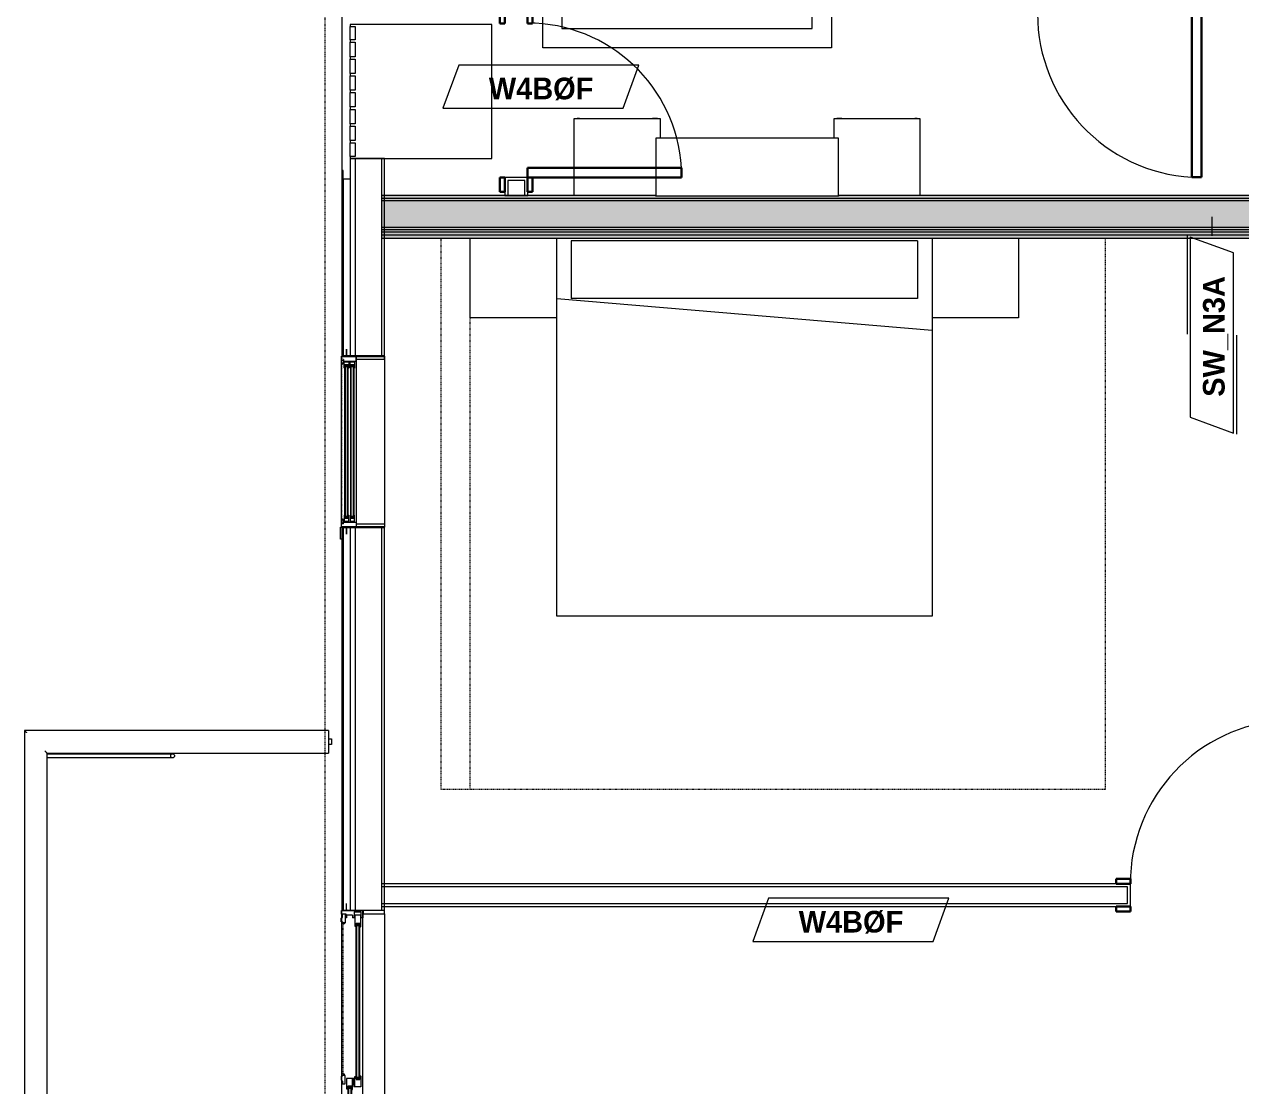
# Model space of a CAD drawing. Header units: inches. Extents: x -4010 to -1872, y 9846 to 12241.
# Drawn here: x -3926.7 to -3673.7, y 10167.8 to 10388.6 of the extents above; entities that cross this region are included whole.
import ezdxf

# ---------------------------------------------------------------- set-up
doc = ezdxf.new("R2010")
doc.units = ezdxf.units.IN
doc.header["$MEASUREMENT"] = 0
doc.linetypes.add('Aligning Line 1_8__2_', pattern=[0.25, 0.125, -0.125])
doc.linetypes.add('Dash', pattern=[0.25, 0.125, -0.125])
for name, color, linetype, lineweight in [('0-1', 7, 'Continuous', 5), ('0-2', 7, 'Continuous', 9), ('A-DETL-GENF-1', 7, 'Continuous', 9), ('A-DETL-GENF-2', 92, 'Continuous', 18), ('A-DETL-GENF-HDLN-1', 7, 'Dash', 9), ('A-DETL-GENF-HDLN-2', 1, 'Continuous', 18), ('A-DOOR', 31, 'Continuous', 18), ('A-DOOR-1', 7, 'Continuous', 9), ('A-DOOR-3', 31, 'Continuous', 9), ('A-DOOR-4', 31, 'Continuous', 30), ('A-DOOR-FRAM-1', 7, 'Continuous', 9), ('A-DOOR-FRAM-3', 31, 'Continuous', 30), ('A-FLOR-HRAL-1', 7, 'Continuous', 9), ('A-GENM-1', 7, 'Continuous', 9), ('A-GLAZ', 151, 'Continuous', 18), ('A-GLAZ-1', 10, 'Continuous', 30), ('A-GLAZ-2', 7, 'Continuous', 9), ('A-WALL', 113, 'Continuous', 18), ('A-WALL-1', 7, 'Continuous', 9), ('A-WALL-2', 250, 'Continuous', 18), ('A-WALL-3', 113, 'Continuous', 9), ('A-WALL-IDEN', 211, 'Continuous', 9), ('G-ANNO-SYMB-2', 147, 'Aligning Line 1_8__2_', 9), ('I-FURN', 30, 'Continuous', 9), ('I-FURN-HDLN', 30, 'Dash', 9), ('I-WALL-1', 21, 'Continuous', 18), ('I-WALL-2', 241, 'Continuous', 5), ('I-WALL-3', 7, 'Continuous', 9), ('S-BEAM-1', 7, 'Continuous', 9)]:
    doc.layers.add(name, color=color, linetype=linetype, lineweight=lineweight)
doc.styles.add('Century Gothic_B', font='GOTHICB.TTF', dxfattribs={"height": 4.5})

# ---------------------------------------------------------------- blocks, each defined once
blk = doc.blocks.new('Perforated Panel at Magic-Pak - hvac panel - 3rd floor-2505075-UNITS PLANS - 3RD FLOOR')
at = {"layer": 'A-GLAZ-2'}
for p, q in [((19.01, 4.44), (-19.01, 4.44)), ((-19.01, 4.37), (19.01, 4.37))]:
    blk.add_line(p, q, dxfattribs=at)
blk = doc.blocks.new('Door-Sliding-Marvin-2_Panel_Patio_Door-Essential - ESSPD6068 - 3rd floor-3086104-UNITS PLANS - 3RD FLOOR')
at = {"layer": 'A-DETL-GENF-1'}
for p, q in [((-32.87, 2.97), (-32.87, 2.52)), ((-32.61, 2.97), (-32.61, 2.52))]:
    blk.add_line(p, q, dxfattribs=at)
at = {"layer": 'A-DETL-GENF-2'}
for p, q in [((-37.25, 3.44), (-37.25, 3.48)), ((-35.75, 3.48), (-37.25, 3.48)), ((-35.91, 3.44), (-37.25, 3.44)), ((-35.91, 3.44), (-35.91, 3.33)), ((-35.75, 3.33), (-35.91, 3.33)), ((-35, 4.53), (-35.75, 4.53)), ((-35.75, 4.53), (-35.75, 0.06)), ((-35, 3.56), (-35, 4.53)), ((-34.25, 3.56), (-35, 3.56)), ((-34.81, 3.44), (-32.46, 3.44)), ((-34.81, 2.19), (-34.81, 3.44)), ((-34.25, 3.44), (-34.25, 3.56)), ((-32.38, 3.12), (-33.09, 3.12)), ((-33.09, 3.12), (-33.09, 2.37)), ((-32.98, 2.97), (-32.98, 3.12)), ((-32.46, 3.44), (-32.38, 3.12)), ((-35.75, 0.06), (-34.25, 0.06)), ((-35.06, 0.03), (-35.75, 0.03)), ((-35.75, 0.03), (-35.75, -4.44)), ((-35.5, 1.88), (-35.5, 0.5)), ((-35.5, 1.88), (-34.25, 1.88)), ((-35.5, 0.5), (-34.39, 0.5)), ((-35.06, -4.44), (-35.06, 0.03)), ((-32.41, 2.19), (-34.81, 2.19)), ((-34.39, 0.5), (-34.25, 0.35)), ((-34.25, 1.88), (-34.25, 2.19)), ((-34.25, 0.06), (-34.25, 0.35)), ((-33.09, 2.37), (-32.34, 2.37)), ((-32.98, 2.52), (-32.98, 2.37)), ((-32.34, 2.25), (-32.41, 2.19)), ((-32.34, 2.37), (-32.34, 2.25)), ((35.06, 0.03), (35.06, -4.44)), ((35.75, 0.03), (35.06, 0.03)), ((35.75, -4.44), (35.75, 0.03)), ((-35.75, -4.44), (-35.06, -4.44)), ((35.06, -4.44), (35.75, -4.44))]:
    blk.add_line(p, q, dxfattribs=at)
at = {"layer": 'A-DETL-GENF-HDLN-1'}
blk.add_line((1.75, 4.19), (33.01, 4.19), dxfattribs=at)
at = {"layer": 'A-DETL-GENF-HDLN-2'}
for p, q in [((-32.87, 2.97), (-32.87, 2.52)), ((-32.61, 2.97), (-32.61, 2.52)), ((-1.29, 3.44), (-1.38, 3.12)), ((-1.38, 3.12), (-0.66, 3.12)), ((0.87, 3.44), (-1.29, 3.44)), ((-1.14, 2.97), (-1.14, 2.52)), ((-0.88, 2.97), (-0.88, 2.52)), ((-0.77, 2.97), (-0.77, 3.12)), ((-0.66, 3.12), (-0.66, 2.37)), ((-0.24, 4.3), (-0.24, 3.78)), ((0.34, 4.3), (-0.24, 4.3)), ((-0.24, 3.78), (1.51, 3.78)), ((0.6, 4.61), (0.34, 4.3)), ((1.35, 4.61), (0.6, 4.61)), ((0.87, 1.97), (0.87, 3.44)), ((1.35, 4.3), (1.35, 4.61)), ((1.35, 4.3), (1.51, 4.3)), ((1.51, 3.94), (1.51, 4.3)), ((1.71, 3.94), (1.51, 3.94)), ((1.51, 3.9), (1.75, 3.9)), ((1.51, 3.78), (1.51, 3.9)), ((1.64, 4.08), (1.64, 4.19)), ((1.75, 4.19), (1.64, 4.19)), ((1.64, 4.08), (1.71, 4.08)), ((1.71, 4.08), (1.71, 3.94)), ((1.75, 3.9), (1.75, 4.19)), ((33.01, 4.19), (33.12, 4.19)), ((33.01, 3.9), (33.01, 4.19)), ((33.25, 3.9), (33.01, 3.9)), ((33.12, 4.08), (33.05, 4.08)), ((33.05, 4.08), (33.05, 3.94)), ((33.05, 3.94), (33.25, 3.94)), ((33.12, 4.08), (33.12, 4.19)), ((33.25, 3.94), (33.25, 4.3)), ((33.41, 4.3), (33.25, 4.3)), ((33.25, 3.78), (33.25, 3.9)), ((35, 3.78), (33.25, 3.78)), ((33.41, 4.3), (33.41, 4.61)), ((33.41, 4.61), (34.16, 4.61)), ((34.16, 4.61), (34.42, 4.3)), ((34.25, 3.44), (34.25, 3.56)), ((34.25, 3.56), (35, 3.56)), ((34.81, 3.44), (34.25, 3.44)), ((34.42, 4.3), (35, 4.3)), ((34.81, 2.19), (34.81, 3.44)), ((35, 4.53), (35.75, 4.53)), ((35, 3.56), (35, 4.53)), ((35.75, 4.53), (35.75, 0.06)), ((35.75, 3.48), (37.25, 3.48)), ((35.75, 3.33), (35.9, 3.33)), ((35.9, 3.44), (35.9, 3.33)), ((35.9, 3.44), (37.25, 3.44)), ((37.25, 3.44), (37.25, 3.48)), ((-0.66, 2.37), (-1.41, 2.37)), ((-1.41, 2.37), (-1.41, 2.25)), ((-1.41, 2.25), (-1.34, 2.19)), ((-1.34, 2.19), (0.87, 2.19)), ((0.24, 2.07), (-0.88, 1.97)), ((-0.88, 0.5), (-0.88, 1.97)), ((-0.88, 1.75), (1.29, 1.75)), ((1.34, 0.5), (-0.88, 0.5)), ((-0.77, 2.52), (-0.77, 2.37)), ((-0.43, 1.93), (0.43, 2.01)), ((-0.43, 1.83), (-0.43, 1.93)), ((-0.24, 1.83), (-0.43, 1.83)), ((-0.24, 1.87), (0.87, 1.97)), ((-0.24, 1.87), (-0.24, 1.95)), ((-0.24, 1.76), (-0.24, 1.83)), ((0.24, 2.18), (0.24, 2.11)), ((0.24, 2.11), (0.43, 2.11)), ((0.24, 2.07), (0.24, 1.99)), ((0.43, 2.11), (0.43, 2.01)), ((0.66, 1.44), (0.66, 0.69)), ((1.37, 1.44), (0.66, 1.44)), ((0.66, 0.69), (1.41, 0.69)), ((0.77, 1.29), (0.77, 1.44)), ((0.77, 0.83), (0.77, 0.69)), ((0.88, 1.29), (0.88, 0.83)), ((1.14, 1.29), (1.14, 0.83)), ((1.29, 1.75), (1.37, 1.44)), ((1.41, 0.56), (1.34, 0.5)), ((1.41, 0.69), (1.41, 0.56)), ((33.16, 0.69), (32.41, 0.69)), ((32.41, 0.69), (32.41, 0.56)), ((32.41, 0.56), (32.47, 0.5)), ((32.52, 1.75), (32.44, 1.44)), ((32.44, 1.44), (33.16, 1.44)), ((32.47, 0.5), (34.84, 0.5)), ((34.84, 1.75), (32.52, 1.75)), ((32.68, 1.29), (32.68, 0.83)), ((32.93, 1.29), (32.93, 0.83)), ((33.04, 1.29), (33.04, 1.44)), ((33.04, 0.83), (33.04, 0.69)), ((33.16, 1.44), (33.16, 0.69)), ((34.81, 2.19), (34.25, 2.19)), ((34.25, 1.88), (34.25, 2.19)), ((35.5, 1.88), (34.25, 1.88)), ((34.39, 0.5), (34.25, 0.35)), ((34.25, 0.06), (34.25, 0.35)), ((35.75, 0.06), (34.25, 0.06)), ((35.5, 0.5), (34.39, 0.5)), ((34.84, 0.5), (34.84, 1.75)), ((35.5, 1.88), (35.5, 0.5))]:
    blk.add_line(p, q, dxfattribs=at)
at = {"layer": 'A-DOOR'}
for p, q in [((-32.98, 3.12), (-0.77, 3.12)), ((-32.98, 2.97), (-0.77, 2.97)), ((-32.98, 2.52), (-0.77, 2.52)), ((-32.98, 2.37), (-0.77, 2.37)), ((0.77, 1.44), (33.04, 1.44)), ((0.77, 1.29), (33.04, 1.29)), ((0.77, 0.83), (33.04, 0.83)), ((0.77, 0.69), (33.04, 0.69))]:
    blk.add_line(p, q, dxfattribs=at)
at = {"layer": 'A-DOOR-1'}
for p, q in [((-35.75, 4.69), (-40.68, 4.69)), ((-40.68, 4.69), (-40.68, 4.44)), ((-40.68, 4.44), (-35.75, 4.44)), ((-35.75, 4.53), (-35.75, 4.69))]:
    blk.add_line(p, q, dxfattribs=at)
at = {"layer": 'A-DOOR-FRAM-1'}
for p, q in [((35.75, 4.53), (-35.75, 4.53)), ((-35.75, 4.53), (-35.75, 0.06)), ((35.75, 0.06), (35.75, 4.53)), ((-35.75, 0.06), (35.75, 0.06))]:
    blk.add_line(p, q, dxfattribs=at)
blk = doc.blocks.new('V-Series_EWC4_SPVU_RFA_2015 - 2ND AND 3RD FLOOR-2226480-UNITS PLANS - 3RD FLOOR')
at = {"layer": 'A-GENM-1'}
for p, q in [((-3829.54, 11738.59), (-3858.97, 11738.59)), ((-3858.97, 11738.59), (-3858.97, 11738.15)), ((-3829.54, 11710.71), (-3829.54, 11738.59)), ((-3858.97, 11735.36), (-3858.97, 11738.15)), ((-3858.97, 11738.15), (-3857.97, 11738.15)), ((-3857.97, 11738.15), (-3857.97, 11735.36)), ((-3857.97, 11735.36), (-3858.97, 11735.36)), ((-3858.97, 11735.36), (-3858.97, 11734.86)), ((-3858.97, 11731.87), (-3858.97, 11734.86)), ((-3858.97, 11734.86), (-3857.97, 11734.86)), ((-3857.97, 11734.86), (-3857.97, 11731.87)), ((-3857.97, 11731.87), (-3858.97, 11731.87)), ((-3858.97, 11731.87), (-3858.97, 11731.37)), ((-3858.97, 11728.39), (-3858.97, 11731.37)), ((-3858.97, 11731.37), (-3857.97, 11731.37)), ((-3857.97, 11731.37), (-3857.97, 11728.39)), ((-3857.97, 11728.39), (-3858.97, 11728.39)), ((-3858.97, 11728.39), (-3858.97, 11727.89)), ((-3858.97, 11724.9), (-3858.97, 11727.89)), ((-3858.97, 11727.89), (-3857.97, 11727.89)), ((-3857.97, 11727.89), (-3857.97, 11724.9)), ((-3857.97, 11724.9), (-3858.97, 11724.9)), ((-3858.97, 11724.9), (-3858.97, 11724.4)), ((-3858.97, 11721.42), (-3858.97, 11724.4)), ((-3858.97, 11724.4), (-3857.97, 11724.4)), ((-3857.97, 11724.4), (-3857.97, 11721.42)), ((-3857.97, 11721.42), (-3858.97, 11721.42)), ((-3858.97, 11721.42), (-3858.97, 11720.92)), ((-3858.97, 11717.93), (-3858.97, 11720.92)), ((-3858.97, 11720.92), (-3857.97, 11720.92)), ((-3857.97, 11720.92), (-3857.97, 11717.93)), ((-3857.97, 11717.93), (-3858.97, 11717.93)), ((-3858.97, 11717.93), (-3858.97, 11717.43)), ((-3858.97, 11714.45), (-3858.97, 11717.43)), ((-3858.97, 11717.43), (-3857.97, 11717.43)), ((-3857.97, 11717.43), (-3857.97, 11714.45)), ((-3857.97, 11714.45), (-3858.97, 11714.45)), ((-3858.97, 11714.45), (-3858.97, 11713.95)), ((-3858.97, 11711.15), (-3858.97, 11713.95)), ((-3858.97, 11713.95), (-3857.97, 11713.95)), ((-3857.97, 11713.95), (-3857.97, 11711.15)), ((-3857.97, 11711.15), (-3858.97, 11711.15)), ((-3858.97, 11711.15), (-3858.97, 11710.71)), ((-3858.97, 11710.71), (-3829.54, 11710.71))]:
    blk.add_line(p, q, dxfattribs=at)
blk = doc.blocks.new('Railing - Baluster_01-2700443-UNITS PLANS - 3RD FLOOR')
at = {"layer": 'A-FLOR-HRAL-1'}
for p, q in [((-0.59, 1.18), (0.59, 1.18)), ((-0.59, 0.59), (-0.59, 1.18)), ((0.59, 1.18), (0.59, 0.59))]:
    blk.add_line(p, q, dxfattribs=at)
blk = doc.blocks.new('Railing - Railing-2700306-UNITS PLANS - 3RD FLOOR')
at = {"layer": 'A-FLOR-HRAL-1'}
for p, q in [((-3863.47, 10241.84), (-3926.72, 10241.84)), ((-3926.72, 10241.84), (-3926.72, 10127.79)), ((-3863.47, 10241.84), (-3863.47, 10241.37)), ((-3863.47, 10241.37), (-3863.47, 10237.59)), ((-3922, 10237.11), (-3863.47, 10237.11)), ((-3922, 10132.51), (-3922, 10237.11)), ((-3863.47, 10237.59), (-3863.47, 10237.11)), ((-3863.47, 10132.51), (-3922, 10132.51)), ((-3863.47, 10132.51), (-3863.47, 10132.04)), ((-3863.47, 10132.04), (-3863.47, 10128.26)), ((-3926.72, 10127.79), (-3863.47, 10127.79)), ((-3863.47, 10128.26), (-3863.47, 10127.79))]:
    blk.add_line(p, q, dxfattribs=at)
for points, knots in [([(-3926.72, 10241.84), (-3926.72, 10241.84), (-3926.72, 10241.83), (-3926.69, 10241.8), (-3926.66, 10241.78), (-3926.63, 10241.75), (-3926.61, 10241.72), (-3926.58, 10241.69), (-3926.54, 10241.65), (-3926.5, 10241.61), (-3926.46, 10241.58), (-3926.42, 10241.54), (-3926.35, 10241.47), (-3926.29, 10241.41), (-3926.25, 10241.37)], [0, 0, 0, 0, 0.166667, 0.25, 0.333333, 0.416667, 0.458333, 0.5, 0.583333, 0.666667, 0.708333, 0.75, 0.833333, 1, 1, 1, 1]), ([(-3922.47, 10237.59), (-3922.43, 10237.55), (-3922.37, 10237.48), (-3922.29, 10237.41), (-3922.24, 10237.36), (-3922.21, 10237.32), (-3922.18, 10237.29), (-3922.14, 10237.26), (-3922.12, 10237.23), (-3922.09, 10237.21), (-3922.06, 10237.18), (-3922.03, 10237.15), (-3922.01, 10237.12), (-3922, 10237.11), (-3922, 10237.11)], [0, 0, 0, 0, 0.166667, 0.25, 0.333333, 0.375, 0.416667, 0.5, 0.541667, 0.583333, 0.666667, 0.75, 0.833333, 1, 1, 1, 1]), ([(-3922.47, 10132.04), (-3922.43, 10132.08), (-3922.37, 10132.14), (-3922.29, 10132.22), (-3922.24, 10132.27), (-3922.21, 10132.3), (-3922.18, 10132.34), (-3922.14, 10132.37), (-3922.12, 10132.4), (-3922.09, 10132.42), (-3922.06, 10132.45), (-3922.03, 10132.48), (-3922.01, 10132.51), (-3922, 10132.51), (-3922, 10132.51)], [0, 0, 0, 0, 0.166667, 0.25, 0.333333, 0.375, 0.416667, 0.5, 0.541667, 0.583333, 0.666667, 0.75, 0.833333, 1, 1, 1, 1]), ([(-3926.72, 10127.79), (-3926.72, 10127.79), (-3926.72, 10127.8), (-3926.69, 10127.82), (-3926.66, 10127.85), (-3926.63, 10127.88), (-3926.61, 10127.91), (-3926.58, 10127.93), (-3926.54, 10127.97), (-3926.5, 10128.02), (-3926.46, 10128.05), (-3926.42, 10128.09), (-3926.35, 10128.16), (-3926.29, 10128.22), (-3926.25, 10128.26)], [0, 0, 0, 0, 0.166667, 0.25, 0.333333, 0.416667, 0.458333, 0.5, 0.583333, 0.666667, 0.708333, 0.75, 0.833333, 1, 1, 1, 1])]:
    blk.add_open_spline(points, degree=3, knots=knots, dxfattribs=at)
at = {"rotation": 270.0000000000003}
blk.add_blockref('Railing - Baluster_01-2700443-UNITS PLANS - 3RD FLOOR', (-3864.06, 10239.48), dxfattribs=at)
blk = doc.blocks.new('Walls 63 - Walls 1-2574417-UNITS PLANS - 3RD FLOOR')
at = {"layer": 'S-BEAM-1'}
for p, q in [((-3895.9, 10236.93), (-3922, 10236.93)), ((-3922, 10236.18), (-3895.9, 10236.18))]:
    blk.add_line(p, q, dxfattribs=at)
at = {"layer": 'S-BEAM-1', "flags": 128}
for points in [[(-3895.9, 10236.93), (-3896, 10236.92), (-3896.1, 10236.89), (-3896.19, 10236.84), (-3896.26, 10236.77), (-3896.31, 10236.69), (-3896.33, 10236.6), (-3896.33, 10236.51), (-3896.31, 10236.42), (-3896.26, 10236.34), (-3896.19, 10236.28), (-3896.1, 10236.22), (-3896, 10236.19), (-3895.9, 10236.18)], [(-3895.9, 10236.18), (-3895.8, 10236.19), (-3895.7, 10236.22), (-3895.61, 10236.28), (-3895.55, 10236.34), (-3895.5, 10236.42), (-3895.47, 10236.51), (-3895.47, 10236.6), (-3895.5, 10236.69), (-3895.55, 10236.77), (-3895.61, 10236.84), (-3895.7, 10236.89), (-3895.8, 10236.92), (-3895.9, 10236.93)]]:
    blk.add_lwpolyline(points, dxfattribs=at)
blk = doc.blocks.new('Window-Double_Hung-Marvin-Essential - ESDH3066 - 3rd floor-3033828-UNITS PLANS - 3RD FLOOR')
at = {"layer": 'A-DETL-GENF-HDLN-1'}
blk.add_line((16.1, -4.47), (-16.5, -4.47), dxfattribs=at)
at = {"layer": 'A-DETL-GENF-HDLN-2'}
for p, q in [((-17.13, 4.44), (-17.75, 4.44)), ((-17.13, -1.41), (-17.13, 4.44)), ((17.12, 4.44), (17.75, 4.44)), ((17.12, 4.44), (17.12, -1.41)), ((-16.72, -1.44), (-17.75, -1.44)), ((-17.75, -4.53), (-17.75, -1.44)), ((-16.72, -4.02), (-16.72, -1.44)), ((-16.56, -1.78), (-15.34, -1.78)), ((-16.56, -1.78), (-16.56, -2.72)), ((-15.28, -1.9), (-15.94, -1.9)), ((-15.94, -1.9), (-15.94, -2.62)), ((-15.84, -1.91), (-15.84, -2.6)), ((-15.54, -2.04), (-15.54, -2.48)), ((-15.34, -1.78), (-15.28, -1.84)), ((-15.28, -1.84), (-15.28, -1.9)), ((15.34, -1.78), (15.28, -1.84)), ((15.28, -1.84), (15.28, -1.9)), ((15.28, -1.9), (15.94, -1.9)), ((16.56, -1.78), (15.34, -1.78)), ((15.54, -2.04), (15.54, -2.48)), ((15.84, -1.91), (15.84, -2.6)), ((15.94, -1.9), (15.94, -2.62)), ((16.56, -1.78), (16.56, -2.72)), ((16.72, -4.02), (16.72, -1.44)), ((16.72, -1.44), (17.75, -1.44)), ((17.75, -4.53), (17.75, -1.44)), ((-19.25, -3.48), (-19.25, -3.44)), ((-19.25, -3.44), (-17.9, -3.44)), ((-17.75, -3.48), (-19.25, -3.48)), ((-17.9, -3.44), (-17.9, -3.33)), ((-17.9, -3.33), (-17.75, -3.33)), ((-17.75, -4.53), (-17.16, -4.53)), ((-17.08, -4.12), (-17.16, -4.53)), ((-17.08, -4.12), (-16.19, -4.12)), ((-16.85, -4.5), (-16.85, -4.12)), ((-16.3, -4.5), (-16.85, -4.5)), ((-16.38, -4.02), (-16.72, -4.02)), ((-15.34, -2.72), (-16.56, -2.72)), ((-16.56, -3), (-15.34, -3)), ((-16.56, -3), (-16.56, -3.94)), ((-15.34, -3.94), (-16.56, -3.94)), ((-16.38, -4.12), (-16.38, -4.02)), ((-16.18, -4.26), (-16.3, -4.26)), ((-16.3, -4.26), (-16.3, -4.5)), ((-16.19, -4.12), (-16.19, -4.22)), ((-16.19, -4.22), (-16.1, -4.22)), ((-16.18, -4.47), (-16.18, -4.26)), ((-16.18, -4.47), (-16.1, -4.47)), ((-16.1, -4.22), (-16.1, -4.47)), ((-15.94, -2.62), (-15.28, -2.62)), ((-15.28, -3.12), (-15.94, -3.12)), ((-15.94, -3.12), (-15.94, -3.84)), ((-15.94, -3.84), (-15.28, -3.84)), ((-15.84, -3.13), (-15.84, -3.82)), ((-15.54, -3.26), (-15.54, -3.7)), ((-15.34, -2.72), (-15.28, -2.66)), ((-15.34, -3), (-15.28, -3.06)), ((-15.34, -3.94), (-15.28, -3.88)), ((-15.28, -2.62), (-15.28, -2.66)), ((-15.28, -3.06), (-15.28, -3.12)), ((-15.28, -3.84), (-15.28, -3.88)), ((15.28, -2.62), (15.28, -2.66)), ((15.94, -2.62), (15.28, -2.62)), ((15.34, -2.72), (15.28, -2.66)), ((15.34, -3), (15.28, -3.06)), ((15.28, -3.06), (15.28, -3.12)), ((15.28, -3.12), (15.94, -3.12)), ((15.28, -3.84), (15.28, -3.88)), ((15.94, -3.84), (15.28, -3.84)), ((15.34, -3.94), (15.28, -3.88)), ((15.34, -2.72), (16.56, -2.72)), ((16.56, -3), (15.34, -3)), ((15.34, -3.94), (16.56, -3.94)), ((15.54, -3.26), (15.54, -3.7)), ((15.84, -3.13), (15.84, -3.82)), ((15.94, -3.12), (15.94, -3.84)), ((16.19, -4.22), (16.1, -4.22)), ((16.1, -4.22), (16.1, -4.47)), ((16.18, -4.47), (16.1, -4.47)), ((16.18, -4.47), (16.18, -4.26)), ((16.18, -4.26), (16.3, -4.26)), ((17.08, -4.12), (16.19, -4.12)), ((16.19, -4.12), (16.19, -4.22)), ((16.3, -4.26), (16.3, -4.5)), ((16.3, -4.5), (16.85, -4.5)), ((16.38, -4.12), (16.38, -4.02)), ((16.38, -4.02), (16.72, -4.02)), ((16.56, -3), (16.56, -3.94)), ((16.85, -4.5), (16.85, -4.12)), ((17.08, -4.12), (17.16, -4.53)), ((17.75, -4.53), (17.16, -4.53)), ((17.9, -3.33), (17.75, -3.33)), ((17.75, -3.48), (19.25, -3.48)), ((17.9, -3.44), (17.9, -3.33)), ((19.25, -3.44), (17.9, -3.44)), ((19.25, -3.48), (19.25, -3.44))]:
    blk.add_line(p, q, dxfattribs=at)
at = {"layer": 'A-GLAZ'}
for p, q in [((15.84, -1.91), (-15.84, -1.91)), ((15.84, -2.04), (-15.84, -2.04)), ((15.84, -2.48), (-15.84, -2.48)), ((15.84, -2.6), (-15.84, -2.6)), ((15.84, -3.13), (-15.84, -3.13)), ((15.84, -3.26), (-15.84, -3.26)), ((15.84, -3.7), (-15.84, -3.7)), ((15.84, -3.82), (-15.84, -3.82))]:
    blk.add_line(p, q, dxfattribs=at)
at = {"layer": 'A-GLAZ-1'}
for p, q in [((-17.75, -1.41), (-17.75, 4.44)), ((17.75, 4.44), (17.75, -1.41)), ((-17.75, -4.53), (-17.75, -1.44)), ((17.75, -1.44), (17.75, -4.53))]:
    blk.add_line(p, q, dxfattribs=at)
at = {"layer": 'A-GLAZ-2'}
for p, q in [((-17.75, 4.44), (17.75, 4.44)), ((-17.75, -1.44), (17.75, -1.44)), ((17.75, -4.53), (-17.75, -4.53)), ((17.75, -4.44), (20.27, -4.44)), ((17.75, -4.69), (17.75, -4.53)), ((20.27, -4.69), (17.75, -4.69)), ((20.27, -4.44), (20.27, -4.69))]:
    blk.add_line(p, q, dxfattribs=at)
blk = doc.blocks.new('CTR - 1st Phase - Shell_rvt-1-UNITS PLANS - 3RD FLOOR')
at = {"layer": 'A-WALL-1'}
for p, q in [((-3851.85, 10360.71), (-3858.97, 10360.71)), ((-3858.97, 10360.71), (-3858.97, 10356.44)), ((-3851.85, 10319.6), (-3851.85, 10360.71)), ((-3860.47, 10358.19), (-3860.72, 10358.19)), ((-3860.72, 10358.19), (-3860.72, 10319.6)), ((-3860.47, 10356.44), (-3860.47, 10358.19)), ((-3858.97, 10356.44), (-3860.47, 10356.44)), ((-3857.72, 10319.6), (-3857.69, 10319.6)), ((-3857.69, 10284.1), (-3857.72, 10284.1)), ((-3851.85, 10204.38), (-3851.85, 10284.1)), ((-3860.72, 10281.58), (-3860.72, 10204.38)), ((-3856.35, 10204.38), (-3856.32, 10204.38)), ((-3851.85, 10203.69), (-3851.85, 10133.57))]:
    blk.add_line(p, q, dxfattribs=at)
at = {"layer": 'A-WALL-2'}
for p, q in [((-3857.97, 10360.71), (-3857.97, 10319.6)), ((-3852.47, 10360.71), (-3852.47, 10319.6)), ((-3860.47, 10356.44), (-3860.47, 10319.6)), ((-3858.97, 10356.44), (-3858.97, 10319.6)), ((-3860.47, 10284.1), (-3860.47, 10204.38)), ((-3858.97, 10284.1), (-3858.97, 10204.38)), ((-3857.97, 10284.1), (-3857.97, 10204.38)), ((-3852.47, 10284.1), (-3852.47, 10204.38))]:
    blk.add_line(p, q, dxfattribs=at)
at = {"layer": '0-2'}
for name, p, rotation in [('Perforated Panel at Magic-Pak - hvac panel - 3rd floor-2505075-UNITS PLANS - 3RD FLOOR', (-3856.29, 10377.2), 89.99999999999991), ('Window-Double_Hung-Marvin-Essential - ESDH3066 - 3rd floor-3033828-UNITS PLANS - 3RD FLOOR', (-3856.29, 10301.85), 269.9999999999999), ('Door-Sliding-Marvin-2_Panel_Patio_Door-Essential - ESSPD6068 - 3rd floor-3086104-UNITS PLANS - 3RD FLOOR', (-3856.29, 10168.63), 89.99999999999991)]:
    blk.add_blockref(name, p, dxfattribs=dict(at, rotation=rotation))
for name, p in [('V-Series_EWC4_SPVU_RFA_2015 - 2ND AND 3RD FLOOR-2226480-UNITS PLANS - 3RD FLOOR', (0, -1350)), ('Railing - Railing-2700306-UNITS PLANS - 3RD FLOOR', (0, 0)), ('Walls 63 - Walls 1-2574417-UNITS PLANS - 3RD FLOOR', (0, 0))]:
    blk.add_blockref(name, p, dxfattribs=at)
blk = doc.blocks.new('CTR - 1st Phase - Common Walls_rvt-1-UNITS PLANS - 3RD FLOOR')
at = {"layer": 'I-WALL-1'}
blk.add_hatch(color=256, dxfattribs=at).paths.add_polyline_path([(-3501.67, 10344.15), (-3501.67, 10344.78), (-3852.47, 10344.78), (-3852.47, 10344.15), (-3512.01, 10344.15)], flags=0)
at = {"layer": 'I-WALL-2'}
for points in [[(-3504.67, 10352.4), (-3504.67, 10353.03), (-3757.49, 10353.03), (-3757.49, 10352.84), (-3795.49, 10352.84), (-3795.49, 10353.03), (-3852.47, 10353.03), (-3852.47, 10352.4), (-3529.16, 10352.4)], [(-3504.67, 10351.9), (-3504.67, 10352.4), (-3852.47, 10352.4), (-3852.47, 10351.9), (-3529.16, 10351.9)], [(-3501.67, 10346.4), (-3501.67, 10351.34), (-3504.67, 10351.34), (-3504.67, 10351.9), (-3852.47, 10351.9), (-3852.47, 10346.4), (-3512.01, 10346.4)], [(-3501.67, 10345.9), (-3501.67, 10346.4), (-3852.47, 10346.4), (-3852.47, 10345.9), (-3512.01, 10345.9)], [(-3501.67, 10345.4), (-3501.67, 10345.9), (-3852.47, 10345.9), (-3852.47, 10345.4), (-3512.01, 10345.4)], [(-3501.67, 10344.78), (-3501.67, 10345.4), (-3852.47, 10345.4), (-3852.47, 10344.78), (-3512.01, 10344.78)]]:
    blk.add_hatch(color=256, dxfattribs=at).paths.add_polyline_path(points, flags=0)
at = {"layer": 'A-WALL-2'}
for p, q in [((-3504.67, 10352.4), (-3852.47, 10352.4)), ((-3504.67, 10351.9), (-3852.47, 10351.9)), ((-3501.67, 10346.4), (-3852.47, 10346.4)), ((-3501.67, 10345.9), (-3852.47, 10345.9)), ((-3501.67, 10345.4), (-3852.47, 10345.4)), ((-3501.67, 10344.78), (-3852.47, 10344.78))]:
    blk.add_line(p, q, dxfattribs=at)
at = {"layer": 'I-WALL-3'}
for p, q in [((-3795.49, 10353.03), (-3852.47, 10353.03)), ((-3852.47, 10353.03), (-3852.47, 10344.15)), ((-3505.3, 10353.03), (-3757.49, 10353.03)), ((-3852.47, 10344.15), (-3556.3, 10344.15))]:
    blk.add_line(p, q, dxfattribs=at)
blk = doc.blocks.new('CTR - 1st Phase - Structure_rvt-1-UNITS PLANS - 3RD FLOOR')
at = {"layer": 'G-ANNO-SYMB-2'}
blk.add_line((-3864.19, 9867.01), (-3864.19, 12122.03), dxfattribs=at)
blk = doc.blocks.new('SWING - SINGLE - FLUSH - 2-10 x 6-8 - PRIVACY-3199407-UNITS PLANS - 3RD FLOOR')
at = {"layer": 'A-DOOR-3'}
blk.add_arc((17, 2.37), 34.07, 93.3657, 180, dxfattribs=at)
at = {"layer": 'A-DOOR-4'}
for p, q in [((15, 2.37), (15, 36.38)), ((17, 36.38), (15, 36.38)), ((17, 2.37), (17, 36.38)), ((17, 2.37), (15, 2.37))]:
    blk.add_line(p, q, dxfattribs=at)
at = {"layer": 'A-DOOR-FRAM-3'}
for p, q in [((-17, 3.37), (-20, 3.37)), ((-20, 3.37), (-20, 2.37)), ((-17, 2.37), (-17, 3.37)), ((20, 3.37), (17, 3.37)), ((17, 3.37), (17, 2.37)), ((20, 2.37), (20, 3.37)), ((-20, 2.37), (-17, 2.37)), ((17, 2.37), (20, 2.37)), ((-17, -2.38), (-20, -2.38)), ((-20, -2.38), (-20, -3.38)), ((-17, -3.38), (-17, -2.38)), ((20, -2.38), (17, -2.38)), ((17, -2.38), (17, -3.38)), ((20, -3.38), (20, -2.38)), ((-20, -3.38), (-17, -3.38)), ((17, -3.38), (20, -3.38))]:
    blk.add_line(p, q, dxfattribs=at)
blk = doc.blocks.new('Bed-Standard - King 78_ x 80_-V14-UNITS PLANS - 3RD FLOOR')
at = {"layer": 'I-FURN'}
for p, q in [((-28.31, 41.8), (49.69, 41.8)), ((-28.31, -36.77), (-28.31, 41.8)), ((49.69, 41.8), (49.69, -36.77)), ((49.69, -24.2), (-28.31, -17.63)), ((-25.31, -24.2), (46.69, -24.2)), ((-25.31, -36.2), (-25.31, -24.2)), ((46.69, -36.2), (46.69, -24.2)), ((-25.31, -36.2), (46.69, -36.2))]:
    blk.add_line(p, q, dxfattribs=at)
at = {"layer": 'I-FURN-HDLN'}
for p, q in [((-64.31, 77.8), (73.69, 77.8)), ((-64.31, -36.77), (-64.31, 77.8)), ((67.69, 77.8), (67.69, -36.77)), ((73.69, 77.8), (73.69, -36.77))]:
    blk.add_line(p, q, dxfattribs=at)
blk = doc.blocks.new('Table-Night Stand - 18_ x 18_ x 24_-V23-UNITS PLANS - 3RD FLOOR')
at = {"layer": 'I-FURN'}
for p, q in [((0.15, 0), (18.15, 0)), ((18.15, 0), (18.15, -16.56))]:
    blk.add_line(p, q, dxfattribs=at)
blk = doc.blocks.new('Table-Night Stand - 18_ x 18_ x 24_-V24-UNITS PLANS - 3RD FLOOR')
at = {"layer": 'I-FURN'}
for p, q in [((0.15, 0), (18.15, 0)), ((0.15, -16.56), (0.15, 0))]:
    blk.add_line(p, q, dxfattribs=at)
blk = doc.blocks.new('Entertainment_Center_14771 - Entertainment_Center_14771-V80-UNITS PLANS - 3RD FLOOR')
at = {"layer": 'I-FURN'}
for p, q in [((-18, 10), (-36, 10)), ((-36, 10), (-36, -5.94)), ((-34.85, 10.03), (-35.34, 10.03)), ((-35.34, 10.03), (-35.34, 10)), ((-34.85, 10), (-34.85, 10.03)), ((-18.66, 10.03), (-19.66, 10.03)), ((-19.66, 10.03), (-19.66, 10)), ((-18.66, 10), (-18.66, 10.03)), ((-18, 6), (-18, 10)), ((36, 10), (18, 10)), ((18, 10), (18, 6)), ((18.66, 10.03), (18.66, 10)), ((19.66, 10.03), (18.66, 10.03)), ((19.66, 10), (19.66, 10.03)), ((35.34, 10.03), (34.85, 10.03)), ((34.85, 10.03), (34.85, 10)), ((35.34, 10), (35.34, 10.03)), ((36, -5.94), (36, 10)), ((19, 6), (-19, 6)), ((-19, 6), (-19, -6)), ((19, -6), (19, 6)), ((-19, -6), (19, -6)), ((-19, -6.12), (-19, -6)), ((-19, -6), (19, -6)), ((19, -6.12), (-19, -6.12)), ((19, -6), (19, -6.12))]:
    blk.add_line(p, q, dxfattribs=at)
blk = doc.blocks.new('Table-Coffee - one-1372853-UNITS PLANS - 3RD FLOOR')
at = {"layer": 'I-FURN'}
for p, q in [((-29.28, 11.25), (30.72, 11.25)), ((-29.28, -18.75), (-29.28, 11.25)), ((30.72, 11.25), (30.72, -18.75)), ((26.72, 7.25), (-25.28, 7.25)), ((-25.28, 7.25), (-25.28, -14.75)), ((26.72, -14.75), (26.72, 7.25)), ((-25.28, -14.75), (26.72, -14.75)), ((30.72, -18.75), (-29.28, -18.75))]:
    blk.add_line(p, q, dxfattribs=at)
blk = doc.blocks.new('SWING - SINGLE - FLUSH - 34_ x 80_ - OFFSET PIVOT DOOR AT WASHER_DRYER-3630089-UNITS PLANS - 3RD FLOOR')
at = {"layer": 'A-DOOR-3'}
blk.add_arc((17, -2.37), 34.07, 180, 266.6343, dxfattribs=at)
at = {"layer": 'A-DOOR-4'}
for p, q in [((15, -2.37), (15, -36.38)), ((17, -2.37), (15, -2.37)), ((17, -2.37), (17, -36.38)), ((17, -36.38), (15, -36.38))]:
    blk.add_line(p, q, dxfattribs=at)
blk = doc.blocks.new('SWING - SINGLE - FLUSH - 32_ x 80_ - MAGIC PAK DOOR - ACOUSTICAL SEAL-3931467-UNITS PLANS - 3RD FLOOR')
at = {"layer": 'A-DOOR-3'}
blk.add_arc((16, 2.37), 32.07, 93.5759, 180, dxfattribs=at)
at = {"layer": 'A-DOOR-4'}
for p, q in [((14, 2.37), (14, 34.38)), ((16, 34.38), (14, 34.38)), ((16, 2.37), (16, 34.38)), ((16, 2.37), (14, 2.37))]:
    blk.add_line(p, q, dxfattribs=at)
at = {"layer": 'A-DOOR-FRAM-3'}
for p, q in [((-16, 3.37), (-19, 3.37)), ((-19, 3.37), (-19, 2.37)), ((-16, 2.37), (-16, 3.37)), ((19, 3.37), (16, 3.37)), ((16, 3.37), (16, 2.37)), ((19, 2.37), (19, 3.37)), ((-19, 2.37), (-16, 2.37)), ((16, 2.37), (19, 2.37)), ((-16, -2.38), (-19, -2.38)), ((-19, -2.38), (-19, -3.38)), ((-16, -3.38), (-16, -2.38)), ((19, -2.38), (16, -2.38)), ((16, -2.38), (16, -3.38)), ((19, -3.38), (19, -2.38)), ((-19, -3.38), (-16, -3.38)), ((16, -3.38), (19, -3.38))]:
    blk.add_line(p, q, dxfattribs=at)
blk = doc.blocks.new('Wall Tag - Shear Wall-3956451-UNITS PLANS - 3RD FLOOR')
at = {"layer": 'A-WALL-IDEN'}
for p, q in [((0.4291, 0.1068), (0.0033, 0.1068)), ((-0.3561, 0.0937), (-0.4244, -0.0937)), ((0.4244, 0.0937), (-0.3561, 0.0937)), ((0.3561, -0.0937), (0.4244, 0.0937)), ((-0.4244, -0.0937), (0.3561, -0.0937)), ((0, -0.1068), (-0.4291, -0.1068))]:
    blk.add_line(p, q, dxfattribs=at)
blk = doc.blocks.new('Wall Tag - Arch Wall-3956453-UNITS PLANS - 3RD FLOOR')
at = {"layer": 'A-WALL-IDEN'}
for p, q in [((-0.3561, 0.0937), (-0.4244, -0.0937)), ((0.4244, 0.0937), (-0.3561, 0.0937)), ((0.3561, -0.0937), (0.4244, 0.0937)), ((-0.4244, -0.0937), (0.3561, -0.0937))]:
    blk.add_line(p, q, dxfattribs=at)

msp = doc.modelspace()

# ---------------------------------------------------------------- linework, layer by layer
at = {"layer": 'A-WALL'}
for p, q in [((-3826.22374, 10356.1519), (-3826.22374, 10353.0269)), ((-3822.72374, 10356.1519), (-3826.22374, 10356.1519)), ((-3822.72374, 10353.0269), (-3822.72374, 10356.1519)), ((-3697.40554, 10209.3394), (-3852.47374, 10209.3394)), ((-3697.40554, 10205.8394), (-3697.40554, 10209.3394)), ((-3852.47374, 10205.8394), (-3697.40554, 10205.8394))]:
    msp.add_line(p, q, dxfattribs=at)
at = {"layer": 'A-WALL-3'}
for p, q in [((-3826.84874, 10356.7769), (-3826.84874, 10353.0269)), ((-3822.09874, 10356.7769), (-3826.84874, 10356.7769)), ((-3822.09874, 10353.0269), (-3822.09874, 10356.7769)), ((-3826.84874, 10353.0269), (-3822.09874, 10353.0269)), ((-3696.78054, 10209.9644), (-3852.47374, 10209.9644)), ((-3852.47374, 10209.9644), (-3852.47374, 10205.2144)), ((-3696.78054, 10205.2144), (-3696.78054, 10209.9644)), ((-3852.47374, 10205.2144), (-3696.78054, 10205.2144))]:
    msp.add_line(p, q, dxfattribs=at)
at = {"layer": 'A-WALL-IDEN'}
msp.add_line((-3679.86147, 10348.5894), (-3679.86147, 10344.61209), dxfattribs=at)

# ---------------------------------------------------------------- block references
at = {"layer": '0-1'}
for name in ['CTR - 1st Phase - Common Walls_rvt-1-UNITS PLANS - 3RD FLOOR', 'CTR - 1st Phase - Shell_rvt-1-UNITS PLANS - 3RD FLOOR', 'CTR - 1st Phase - Structure_rvt-1-UNITS PLANS - 3RD FLOOR']:
    msp.add_blockref(name, (0, 0), dxfattribs=at)
at = {"layer": 'A-DOOR-3', "rotation": 269.9999999999899}
msp.add_blockref('SWING - SINGLE - FLUSH - 32_ x 80_ - MAGIC PAK DOOR - ACOUSTICAL SEAL-3931467-UNITS PLANS - 3RD FLOOR', (-3824.47374, 10372.7769), dxfattribs=at)
at = {"layer": 'A-DOOR-3'}
for name, p in [('SWING - SINGLE - FLUSH - 34_ x 80_ - OFFSET PIVOT DOOR AT WASHER_DRYER-3630089-UNITS PLANS - 3RD FLOOR', (-3699.04874, 10393.1894)), ('SWING - SINGLE - FLUSH - 2-10 x 6-8 - PRIVACY-3199407-UNITS PLANS - 3RD FLOOR', (-3679.78054, 10207.5894))]:
    msp.add_blockref(name, p, dxfattribs=at)
at = {"layer": 'A-WALL-IDEN', "xscale": 47.99999999999997, "yscale": 47.99999999999997, "zscale": 47.99999999999997}
for p in [(-3819.34671, 10375.63998), (-3754.93964, 10202.46237)]:
    msp.add_blockref('Wall Tag - Arch Wall-3956453-UNITS PLANS - 3RD FLOOR', p, dxfattribs=at)
at = {"layer": 'A-WALL-IDEN', "xscale": 47.99999999999997, "yscale": 47.99999999999997, "zscale": 47.99999999999997, "rotation": 89.99999999999991}
msp.add_blockref('Wall Tag - Shear Wall-3956451-UNITS PLANS - 3RD FLOOR', (-3679.86147, 10324.01454), dxfattribs=at)
at = {"layer": 'I-FURN'}
for name, p in [('Table-Coffee - one-1372853-UNITS PLANS - 3RD FLOOR', (-3789.69596, 10402.46286)), ('Entertainment_Center_14771 - Entertainment_Center_14771-V80-UNITS PLANS - 3RD FLOOR', (-3776.48711, 10358.9644))]:
    msp.add_blockref(name, p, dxfattribs=at)
at = {"layer": 'I-FURN', "rotation": 180}
for name, p in [('Bed-Standard - King 78_ x 80_-V14-UNITS PLANS - 3RD FLOOR', (-3766.36021, 10307.38448)), ('Table-Night Stand - 18_ x 18_ x 24_-V23-UNITS PLANS - 3RD FLOOR', (-3815.90174, 10327.5894)), ('Table-Night Stand - 18_ x 18_ x 24_-V24-UNITS PLANS - 3RD FLOOR', (-3719.90174, 10327.5894))]:
    msp.add_blockref(name, p, dxfattribs=at)

# ---------------------------------------------------------------- texts
at = {"layer": 'A-WALL-IDEN', "char_height": 4.5, "width": 26.058, "attachment_point": 1, "style": 'Century Gothic_B'}
for insert in [(-3830.17059, 10377.51128), (-3765.76352, 10204.33367)]:
    msp.add_mtext('W4BØF', dxfattribs=dict(at, insert=insert))
at = {"layer": 'A-WALL-IDEN', "insert": (-3681.73277, 10311.18751), "char_height": 4.5, "width": 30.906, "attachment_point": 1, "rotation": 90, "style": 'Century Gothic_B'}
msp.add_mtext('SW_N3A', dxfattribs=at)

doc.saveas('drawing.dxf')
